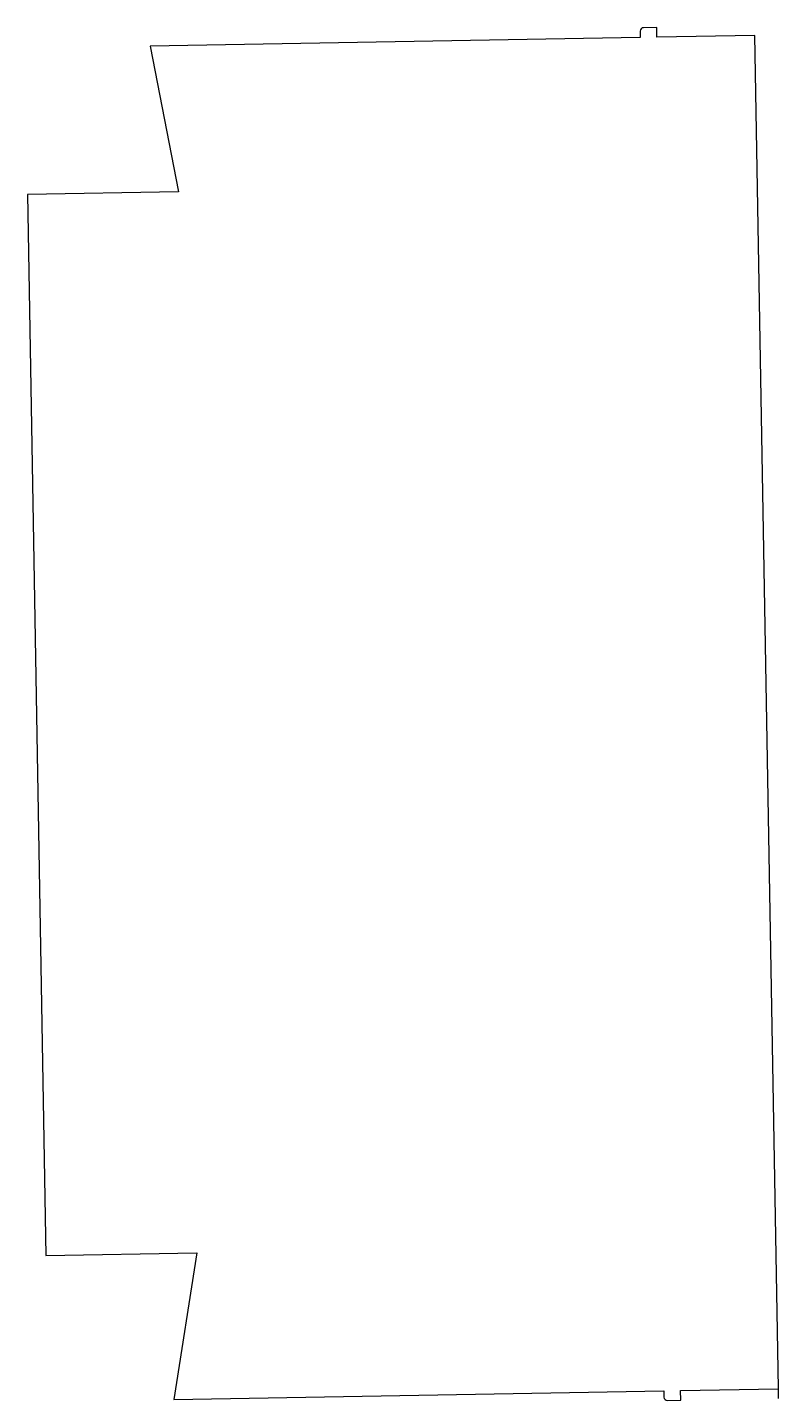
# Model space of a CAD drawing. Extents: x 14 to 244, y 14 to 434.
import ezdxf

# ---------------------------------------------------------------- set-up
doc = ezdxf.new("R2010")
doc.units = 0

msp = doc.modelspace()

# ---------------------------------------------------------------- linework, layer by layer
for p, q in [((201.71, 433.23), (201.75, 431.28)), ((206.79, 434.37), (202.74, 434.3)), ((206.84, 431.37), (206.79, 434.37)), ((201.75, 431.28), (51.59, 428.66)), ((236.84, 431.89), (206.84, 431.37)), ((244.07, 17.59), (236.84, 431.89)), ((51.59, 428.66), (60.2, 384.08)), ((60.2, 384.08), (13.95, 383.27)), ((13.95, 383.27), (19.62, 58.36)), ((19.62, 58.36), (65.87, 59.17)), ((65.87, 59.17), (58.82, 14.31)), ((58.82, 14.31), (208.98, 16.93)), ((208.98, 16.93), (209.01, 14.98)), ((214.08, 17.02), (244.02, 17.54)), ((214.13, 14.02), (214.08, 17.02)), ((244.12, 14.59), (244.07, 17.59)), ((210.08, 13.95), (214.13, 14.02))]:
    msp.add_line(p, q)
for centre, start, end in [((202.76, 433.25), 91.0912, 181.0912), ((210.06, 15), 181.0912, 271.0912)]:
    msp.add_arc(centre, 1.05, start, end)

doc.saveas('drawing.dxf')
